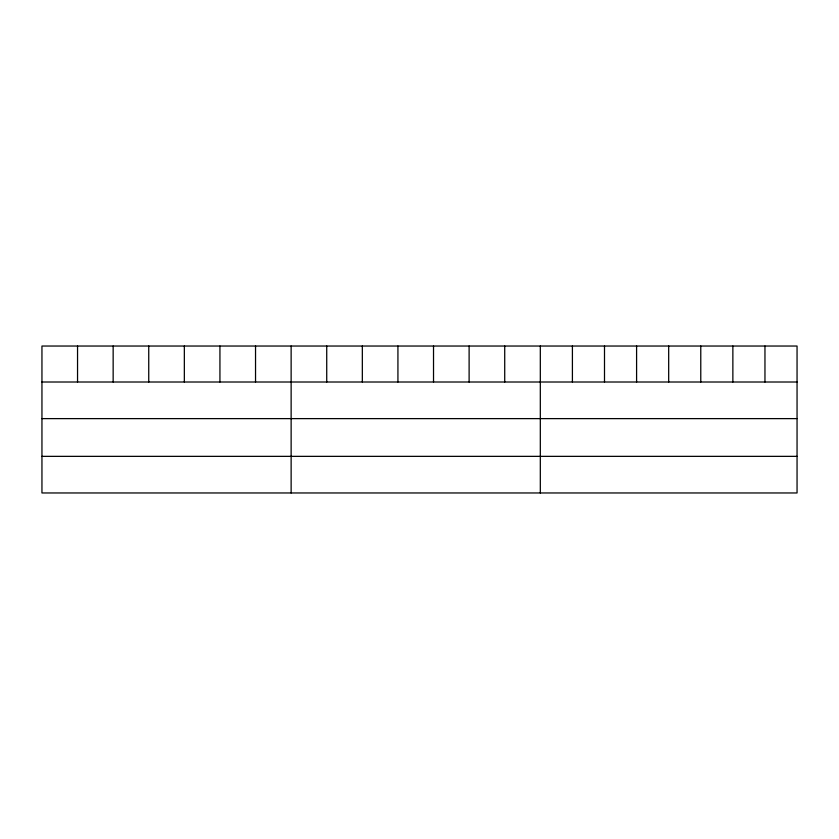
<?xml version="1.0" encoding="UTF-8"?>
<svg xmlns="http://www.w3.org/2000/svg" width="839" height="839" viewBox="0 0 839 839"><rect width="100%" height="100%" fill="white"/><g stroke="black" fill="none" stroke-linecap="round" stroke-linejoin="round"><path stroke-width="1.26" d="M797.05 418.619L797.05 346.035L41.95 346.035L41.95 492.965L797.05 492.965L797.05 418.619L41.95 418.619M41.95 382.007L797.05 382.007M41.95 456.353L797.05 456.353M764.958 346.035L764.958 382.007M732.866 346.035L732.866 382.007M700.775 346.035L700.775 382.007M668.683 346.035L668.683 382.007M636.591 346.035L636.591 382.007M604.5 346.035L604.5 382.007M572.408 346.035L572.408 382.007M540.316 346.035L540.316 492.965M504.721 346.035L504.721 382.007M469.116 346.035L469.116 382.007M433.522 346.035L433.522 382.007M397.927 346.035L397.927 382.007M362.333 346.035L362.333 382.007M326.728 346.035L326.728 382.007M291.133 346.035L291.133 492.965M255.538 346.035L255.538 382.007M219.933 346.035L219.933 382.007M184.339 346.035L184.339 382.007M148.744 346.035L148.744 382.007M113.15 346.035L113.15 382.007M77.545 346.035L77.545 382.007"/></g></svg>
